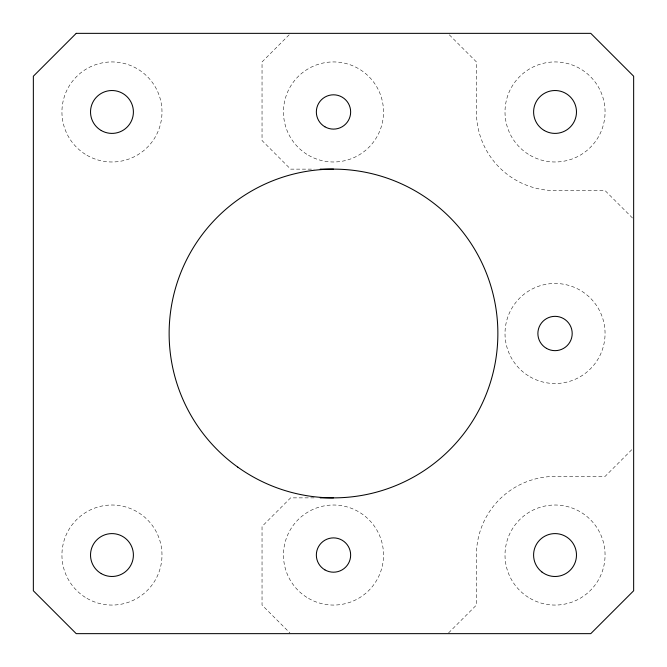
<?xml version="1.0" encoding="UTF-8"?>
<svg xmlns="http://www.w3.org/2000/svg" width="667" height="667" viewBox="0 0 667 667"><rect width="100%" height="100%" fill="white"/><g stroke="black" fill="none" stroke-linecap="round" stroke-linejoin="round"><path stroke-width="0.5" stroke-dasharray="3.33 2.5" d="M289.153 34.817L262.039 61.939L262.039 140.545L290.62 169.135L314.099 169.135M448.574 632.916L476.43 605.061L476.43 555.036A78.614 78.614 0 0 1 555.036 476.43L605.061 476.43L632.916 448.574M314.099 497.865L290.62 497.865L262.039 526.455L262.039 605.061L289.887 632.916M449.308 34.817L476.43 61.939L476.43 111.964A78.614 78.614 0 0 0 555.036 190.57L605.061 190.57L632.916 218.426M86.952 598.366A50.025 50.025 0 0 0 161.989 555.036A50.025 50.025 0 0 0 86.952 511.714A50.025 50.025 0 0 0 86.952 598.366M86.952 155.286A50.025 50.025 0 0 0 161.989 111.964A50.025 50.025 0 0 0 86.952 68.634A50.025 50.025 0 0 0 86.952 155.286M308.488 598.366A50.025 50.025 0 0 0 383.525 555.036A50.025 50.025 0 0 0 308.488 511.714A50.025 50.025 0 0 0 308.488 598.366M530.023 376.822A50.025 50.025 0 0 0 605.061 333.5A50.025 50.025 0 0 0 530.023 290.178A50.025 50.025 0 0 0 530.023 376.822M308.488 155.286A50.025 50.025 0 0 0 383.525 111.964A50.025 50.025 0 0 0 308.488 68.634A50.025 50.025 0 0 0 308.488 155.286M530.023 155.286A50.025 50.025 0 0 0 605.061 111.964A50.025 50.025 0 0 0 530.023 68.634A50.025 50.025 0 0 0 530.023 155.286M530.023 598.366A50.025 50.025 0 0 0 605.061 555.036A50.025 50.025 0 0 0 530.023 511.714A50.025 50.025 0 0 0 530.023 598.366"/><path stroke-width="1" d="M320.227 169.135L333.5 169.135M320.227 497.865L333.5 497.865M76.23 33.35L33.35 76.23L33.35 590.77L76.23 633.65L590.77 633.65L633.65 590.77L633.65 76.23L590.77 33.35L76.23 33.35M541.921 572.003A21.436 21.436 0 0 0 576.288 557.92A21.436 21.436 0 0 0 546.907 535.201A21.436 21.436 0 0 0 541.921 572.003M101.242 573.603A21.436 21.436 0 0 0 133.4 555.036A21.436 21.436 0 0 0 101.242 536.476A21.436 21.436 0 0 0 101.242 573.603M101.242 130.524A21.436 21.436 0 0 0 133.4 111.964A21.436 21.436 0 0 0 101.242 93.397A21.436 21.436 0 0 0 101.242 130.524M544.322 130.524A21.436 21.436 0 0 0 576.48 111.964A21.436 21.436 0 0 0 544.322 93.397A21.436 21.436 0 0 0 544.322 130.524M237.76 467.108A164.365 164.365 0 0 0 497.073 349.608A164.365 164.365 0 0 0 265.666 183.784A164.365 164.365 0 0 0 237.76 467.108M324.921 126.813A17.15 17.15 0 0 0 350.65 111.964A17.15 17.15 0 0 0 324.921 97.107A17.15 17.15 0 0 0 324.921 126.813M324.921 569.893A17.15 17.15 0 0 0 350.65 555.036A17.15 17.15 0 0 0 324.921 540.187A17.15 17.15 0 0 0 324.921 569.893M546.465 348.357A17.15 17.15 0 0 0 572.194 333.5A17.15 17.15 0 0 0 546.465 318.643A17.15 17.15 0 0 0 546.465 348.357"/></g></svg>
